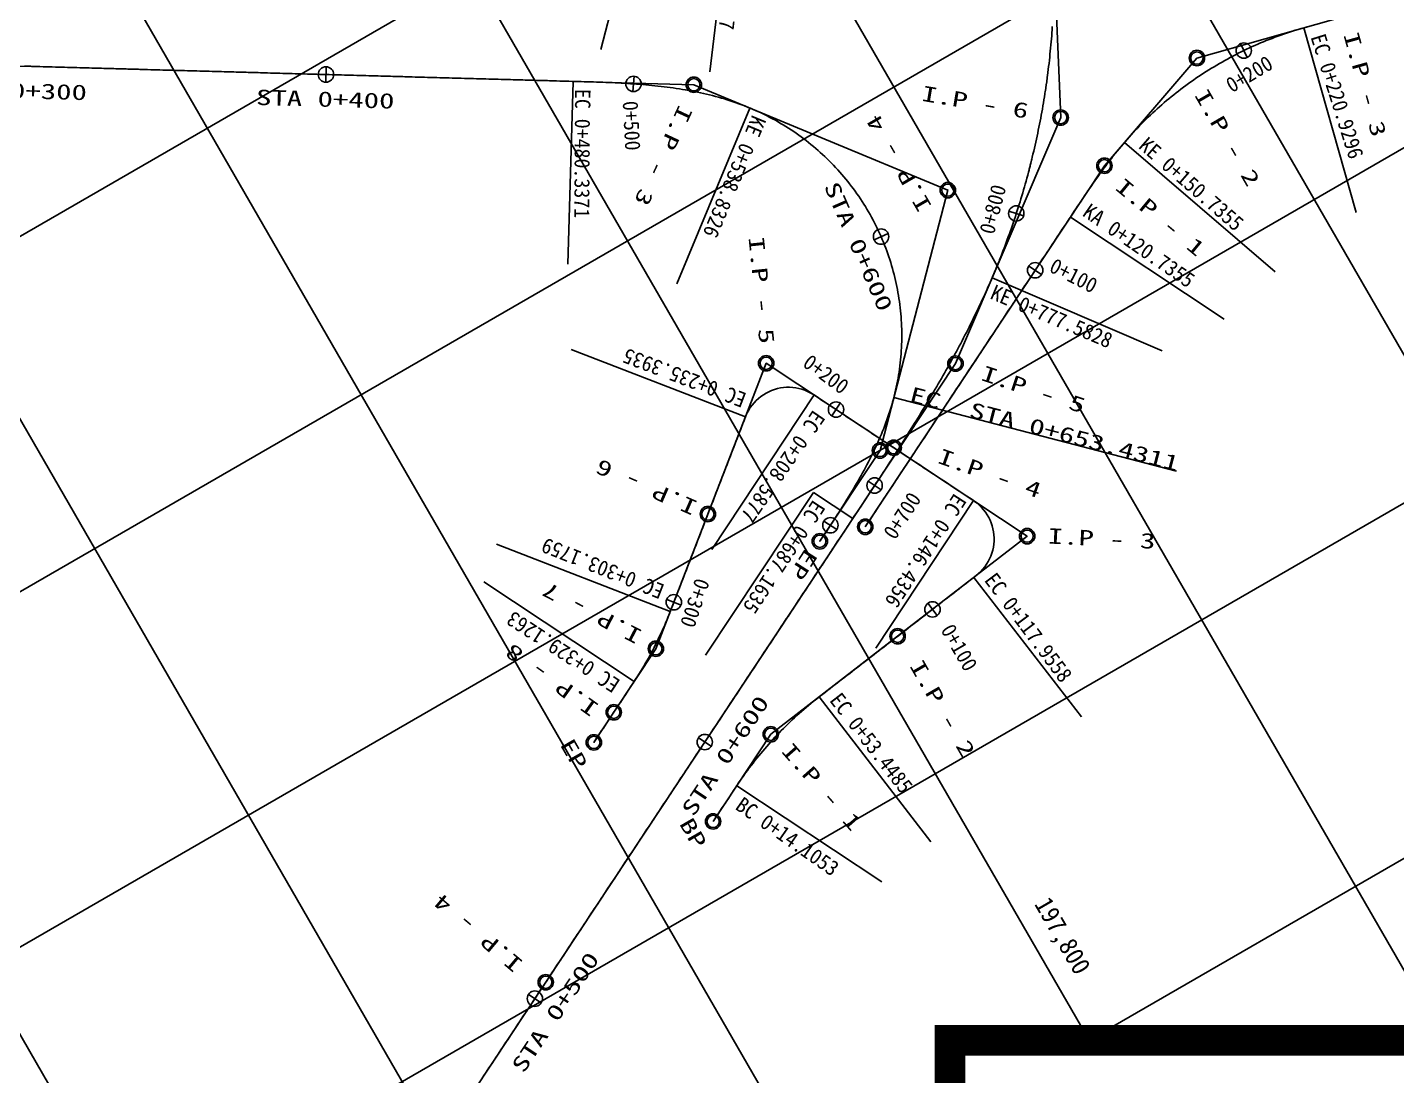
# Model space of a CAD drawing. Header units: feet. Extents: x 229381 to 233586, y 197484 to 200454.
# Drawn here: x 231139.5 to 231584.5, y 198671.9 to 199012.5 of the extents above; entities that cross this region are included whole.
import ezdxf
from ezdxf.enums import TextEntityAlignment as Align

# ---------------------------------------------------------------- set-up
doc = ezdxf.new("R2010")
doc.units = ezdxf.units.FT
doc.header["$LTSCALE"] = 10
doc.header["$MEASUREMENT"] = 0
for name, color, linetype in [('CA-ALGN-CNTL', 2, 'CONTINUOUS'), ('CA-ALGN-STSM', 2, 'CONTINUOUS'), ('CA-ALGN-SUBL', 1, 'CONTINUOUS'), ('CA-ALGN-SUBT', 2, 'CONTINUOUS'), ('CA-ALGN-TEXT', 3, 'CONTINUOUS'), ('CV-GRID-LINE', 1, 'CONTINUOUS'), ('CV-GRID-TEXT', 4, 'CONTINUOUS'), ('CZ-LIN1', 7, 'CONTINUOUS')]:
    doc.layers.add(name, color=color, linetype=linetype)
doc.styles.add('HS', font='DotumChe.ttf')
doc.styles.add('RP2', font='DotumChe.ttf')

msp = doc.modelspace()

# ---------------------------------------------------------------- linework, layer by layer
at = {"layer": 'CA-ALGN-CNTL'}
for points in [[(231287.33, 198671.06), (231287.88, 198671.89), (231288.43, 198672.73), (231288.98, 198673.56), (231289.53, 198674.39), (231290.09, 198675.23), (231290.64, 198676.06), (231291.19, 198676.89), (231291.74, 198677.73), (231292.3, 198678.56), (231292.85, 198679.4), (231293.4, 198680.23), (231293.95, 198681.06), (231294.51, 198681.9), (231295.06, 198682.73), (231295.61, 198683.56), (231296.16, 198684.4), (231296.71, 198685.23), (231297.27, 198686.06), (231297.82, 198686.9), (231298.37, 198687.73), (231298.92, 198688.57), (231299.48, 198689.4), (231300.03, 198690.23), (231300.58, 198691.07), (231301.13, 198691.9), (231301.68, 198692.73), (231302.24, 198693.57), (231302.79, 198694.4), (231303.34, 198695.23), (231303.89, 198696.07), (231304.45, 198696.9), (231305, 198697.74), (231305.55, 198698.57), (231306.1, 198699.4), (231306.65, 198700.24), (231307.21, 198701.07), (231307.76, 198701.9), (231308.31, 198702.74), (231308.86, 198703.57), (231309.42, 198704.41), (231309.97, 198705.24), (231310.52, 198706.07), (231311.07, 198706.91), (231311.63, 198707.74), (231312.18, 198708.57), (231312.73, 198709.41), (231313.28, 198710.24), (231313.83, 198711.07), (231314.39, 198711.91), (231314.94, 198712.74), (231315.49, 198713.58), (231316.04, 198714.41), (231316.6, 198715.24), (231317.15, 198716.08), (231317.7, 198716.91), (231318.25, 198717.74), (231318.8, 198718.58), (231319.36, 198719.41), (231319.91, 198720.25), (231320.46, 198721.08), (231321.01, 198721.91), (231321.57, 198722.75), (231322.12, 198723.58), (231322.67, 198724.41), (231323.22, 198725.25), (231323.77, 198726.08), (231324.33, 198726.91), (231324.88, 198727.75), (231325.43, 198728.58), (231325.98, 198729.42), (231326.54, 198730.25), (231327.09, 198731.08), (231327.64, 198731.92), (231328.19, 198732.75), (231328.75, 198733.58), (231329.3, 198734.42), (231329.85, 198735.25), (231330.4, 198736.08), (231330.95, 198736.92), (231331.51, 198737.75), (231332.06, 198738.59), (231332.61, 198739.42), (231333.16, 198740.25), (231333.72, 198741.09), (231334.27, 198741.92), (231334.82, 198742.75), (231335.37, 198743.59), (231335.92, 198744.42), (231336.48, 198745.26), (231337.03, 198746.09), (231337.58, 198746.92), (231338.13, 198747.76), (231338.69, 198748.59), (231339.24, 198749.42), (231339.79, 198750.26), (231340.34, 198751.09), (231340.89, 198751.92), (231341.45, 198752.76), (231342, 198753.59), (231342.55, 198754.43), (231343.1, 198755.26), (231343.66, 198756.09), (231344.21, 198756.93), (231344.76, 198757.76), (231345.31, 198758.59), (231345.87, 198759.43), (231346.42, 198760.26), (231346.97, 198761.09), (231347.52, 198761.93), (231348.07, 198762.76), (231348.63, 198763.6), (231349.18, 198764.43), (231349.73, 198765.26), (231350.28, 198766.1), (231350.76, 198766.82), (231350.84, 198766.93), (231351.12, 198767.36), (231351.39, 198767.76), (231351.94, 198768.6), (231352.49, 198769.43), (231352.53, 198769.48), (231353.04, 198770.27), (231353.55, 198771.03), (231353.6, 198771.1), (231354.15, 198771.93), (231354.7, 198772.77), (231355.25, 198773.6), (231355.81, 198774.43), (231356.36, 198775.27), (231356.91, 198776.1), (231357.46, 198776.93), (231358.01, 198777.77), (231358.57, 198778.6), (231359.12, 198779.44), (231359.67, 198780.27), (231360.22, 198781.1), (231360.78, 198781.94), (231361.33, 198782.77), (231361.88, 198783.6), (231362.43, 198784.44), (231362.99, 198785.27), (231363.54, 198786.11), (231364.09, 198786.94), (231364.64, 198787.77), (231365.19, 198788.61), (231365.75, 198789.44), (231366.3, 198790.27), (231366.85, 198791.11), (231367.4, 198791.94), (231367.96, 198792.77), (231368.51, 198793.61), (231369.06, 198794.44), (231369.61, 198795.28), (231370.16, 198796.11), (231370.72, 198796.94), (231371.27, 198797.78), (231371.82, 198798.61), (231372.37, 198799.44), (231372.93, 198800.28), (231373.48, 198801.11), (231374.03, 198801.94), (231374.58, 198802.78), (231375.14, 198803.61), (231375.69, 198804.45), (231376.24, 198805.28), (231376.79, 198806.11), (231377.34, 198806.95), (231377.9, 198807.78), (231378.45, 198808.61), (231379, 198809.45), (231379.55, 198810.28), (231380.11, 198811.12), (231380.66, 198811.95), (231381.21, 198812.78), (231381.76, 198813.62), (231382.31, 198814.45), (231382.87, 198815.28), (231383.42, 198816.12), (231383.97, 198816.95), (231384.52, 198817.78), (231385.08, 198818.62), (231385.63, 198819.45), (231386.18, 198820.29), (231386.73, 198821.12), (231387.28, 198821.95), (231387.84, 198822.79), (231388.39, 198823.62), (231388.94, 198824.45), (231389.49, 198825.29), (231390.05, 198826.12), (231390.6, 198826.96), (231391.15, 198827.79), (231391.7, 198828.62), (231392.26, 198829.46), (231392.81, 198830.29), (231393.36, 198831.12), (231393.91, 198831.96), (231394.46, 198832.79), (231395.02, 198833.62), (231395.57, 198834.46), (231396.12, 198835.29), (231396.67, 198836.13), (231397.23, 198836.96), (231397.78, 198837.79), (231398.33, 198838.63), (231398.88, 198839.46), (231399.43, 198840.29), (231399.99, 198841.13), (231400.54, 198841.96), (231401.09, 198842.79), (231401.11, 198842.83), (231401.64, 198843.63), (231402.2, 198844.46), (231402.75, 198845.3), (231403.3, 198846.13), (231403.85, 198846.96), (231404.4, 198847.8), (231404.96, 198848.63), (231405.51, 198849.46), (231406.06, 198850.3), (231406.61, 198851.13), (231407.17, 198851.97), (231407.72, 198852.8), (231407.81, 198852.94), (231408.27, 198853.63), (231408.82, 198854.47), (231409.37, 198855.3), (231409.93, 198856.13), (231410.48, 198856.97), (231411.03, 198857.8), (231411.58, 198858.64), (231412.13, 198859.47), (231412.68, 198860.3), (231413.24, 198861.14), (231413.79, 198861.97), (231414.34, 198862.81), (231414.88, 198863.65), (231415.43, 198864.48), (231415.98, 198865.32), (231416.53, 198866.15), (231417.08, 198866.99), (231417.62, 198867.83), (231418.17, 198868.67), (231418.72, 198869.5), (231419.26, 198870.34), (231419.8, 198871.18), (231420.35, 198872.02), (231420.89, 198872.86), (231421.43, 198873.7), (231421.97, 198874.54), (231422.51, 198875.39), (231423.05, 198876.23), (231423.59, 198877.07), (231424.12, 198877.92), (231424.66, 198878.76), (231425.19, 198879.61), (231425.72, 198880.45), (231426.26, 198881.3), (231426.79, 198882.15), (231427.32, 198883), (231427.84, 198883.85), (231428.37, 198884.7), (231428.89, 198885.55), (231429.42, 198886.4), (231429.94, 198887.25), (231430.46, 198888.11), (231430.85, 198888.74), (231430.98, 198888.96), (231431.5, 198889.82), (231432.01, 198890.67), (231432.52, 198891.53), (231433.04, 198892.39), (231433.55, 198893.25), (231434.06, 198894.11), (231434.56, 198894.97), (231435.07, 198895.84), (231435.57, 198896.7), (231436.07, 198897.57), (231436.57, 198898.43), (231437.07, 198899.3), (231437.56, 198900.17), (231438.05, 198901.04), (231438.54, 198901.91), (231438.74, 198902.26), (231439.03, 198902.79), (231439.24, 198903.15), (231439.52, 198903.66), (231440, 198904.54), (231440.2, 198904.89), (231440.29, 198905.06), (231440.48, 198905.41), (231440.96, 198906.29), (231441.44, 198907.17), (231441.91, 198908.05), (231442.38, 198908.93), (231442.85, 198909.82), (231443.32, 198910.7), (231443.78, 198911.59), (231444.24, 198912.47), (231444.7, 198913.36), (231445.15, 198914.25), (231445.61, 198915.15), (231446.05, 198916.04), (231446.5, 198916.93), (231446.94, 198917.83), (231447.39, 198918.73), (231447.82, 198919.63), (231448.26, 198920.53), (231448.69, 198921.43), (231449.12, 198922.33), (231449.54, 198923.24), (231449.96, 198924.15), (231450.38, 198925.05), (231450.8, 198925.96), (231451.21, 198926.88), (231451.61, 198927.79), (231452.02, 198928.7), (231452.42, 198929.62), (231452.82, 198930.54), (231453.05, 198931.07), (231453.21, 198931.46), (231453.6, 198932.38), (231453.99, 198933.3), (231454.25, 198933.94), (231454.37, 198934.22), (231454.75, 198935.15), (231455.12, 198936.06), (231455.12, 198936.08), (231455.31, 198936.54), (231455.5, 198937), (231455.86, 198937.93), (231456.23, 198938.87), (231456.59, 198939.8), (231456.94, 198940.73), (231457.3, 198941.67), (231457.65, 198942.61), (231457.99, 198943.54), (231458.33, 198944.48), (231458.67, 198945.42), (231459, 198946.37), (231459.33, 198947.31), (231459.66, 198948.26), (231459.98, 198949.2), (231460.3, 198950.15), (231460.62, 198951.1), (231460.93, 198952.05), (231461.24, 198953), (231461.54, 198953.95), (231461.84, 198954.91), (231462.14, 198955.86), (231462.43, 198956.82), (231462.72, 198957.78), (231463, 198958.74), (231463.28, 198959.7), (231463.56, 198960.66), (231463.83, 198961.62), (231464.1, 198962.58), (231464.37, 198963.55), (231464.63, 198964.51), (231464.89, 198965.48), (231465.06, 198966.13), (231465.14, 198966.44), (231465.39, 198967.41), (231465.48, 198967.77), (231465.64, 198968.38), (231465.88, 198969.35), (231465.97, 198969.73), (231466.12, 198970.32), (231466.35, 198971.3), (231466.58, 198972.27), (231466.81, 198973.24), (231467.03, 198974.22), (231467.25, 198975.19), (231467.46, 198976.17), (231467.67, 198977.15), (231467.88, 198978.13), (231468.08, 198979.11), (231468.28, 198980.09), (231468.48, 198981.07), (231468.67, 198982.05), (231468.86, 198983.03), (231469.04, 198984.01), (231469.22, 198985), (231469.4, 198985.98), (231469.57, 198986.97), (231469.74, 198987.95), (231469.9, 198988.94), (231470.06, 198989.93), (231470.22, 198990.91), (231470.35, 198991.76), (231470.37, 198991.9), (231470.52, 198992.89), (231470.66, 198993.88), (231470.8, 198994.87), (231470.84, 198995.17), (231470.94, 198995.86), (231471, 198996.36), (231471.07, 198996.85), (231471.2, 198997.84), (231471.32, 198998.84), (231471.44, 198999.83), (231471.56, 199000.82), (231471.67, 199001.82), (231471.78, 199002.81), (231471.88, 199003.8), (231471.98, 199004.8), (231472.08, 199005.79), (231472.17, 199006.79), (231472.26, 199007.79), (231472.34, 199008.78), (231472.43, 199009.78), (231472.5, 199010.78), (231472.57, 199011.77), (231472.64, 199012.77)], [(231411.83, 198850.22), (231412.38, 198851.06), (231412.93, 198851.89), (231413.49, 198852.72), (231414.04, 198853.56), (231414.59, 198854.39), (231415.14, 198855.23), (231415.7, 198856.06), (231416.25, 198856.89), (231416.8, 198857.73), (231417.35, 198858.56), (231417.91, 198859.39), (231418.46, 198860.23), (231419.01, 198861.06), (231419.56, 198861.89), (231420.11, 198862.73), (231420.67, 198863.56), (231421.22, 198864.4), (231421.77, 198865.23), (231422.32, 198866.06), (231422.88, 198866.9), (231423.43, 198867.73), (231423.98, 198868.56), (231424.53, 198869.4), (231425.08, 198870.23), (231425.64, 198871.07), (231426.19, 198871.9), (231426.74, 198872.73), (231427.29, 198873.57), (231427.85, 198874.4), (231428.4, 198875.23), (231428.95, 198876.07), (231429.5, 198876.9), (231430.05, 198877.73), (231430.61, 198878.57), (231431.16, 198879.4), (231431.71, 198880.24), (231432.26, 198881.07), (231432.82, 198881.9), (231433.37, 198882.74), (231433.92, 198883.57), (231434.47, 198884.4), (231435.03, 198885.24), (231435.58, 198886.07), (231436.13, 198886.9), (231436.68, 198887.74), (231437.23, 198888.57), (231437.79, 198889.41), (231438.34, 198890.24), (231438.89, 198891.07), (231439.44, 198891.91), (231440, 198892.74), (231440.55, 198893.57), (231441.1, 198894.41), (231441.65, 198895.24), (231442.2, 198896.08), (231442.76, 198896.91), (231443.31, 198897.74), (231443.86, 198898.58), (231444.41, 198899.41), (231444.97, 198900.24), (231445.52, 198901.08), (231446.07, 198901.91), (231446.62, 198902.74), (231447.18, 198903.58), (231447.73, 198904.41), (231448.28, 198905.25), (231448.83, 198906.08), (231449.38, 198906.91), (231449.94, 198907.75), (231450.49, 198908.58), (231451.04, 198909.41), (231451.59, 198910.25), (231452.15, 198911.08), (231452.7, 198911.91), (231453.25, 198912.75), (231453.8, 198913.58), (231454.35, 198914.42), (231454.91, 198915.25), (231455.46, 198916.08), (231456.01, 198916.92), (231456.56, 198917.75), (231457.12, 198918.58), (231457.67, 198919.42), (231458.22, 198920.25), (231458.77, 198921.09), (231459.32, 198921.92), (231459.88, 198922.75), (231460.43, 198923.59), (231460.98, 198924.42), (231461.53, 198925.25), (231462.09, 198926.09), (231462.64, 198926.92), (231463.19, 198927.75), (231463.74, 198928.59), (231464.3, 198929.42), (231464.85, 198930.26), (231465.4, 198931.09), (231465.95, 198931.92), (231466.5, 198932.76), (231467.06, 198933.59), (231467.61, 198934.42), (231468.16, 198935.26), (231468.71, 198936.09), (231469.27, 198936.93), (231469.82, 198937.76), (231470.37, 198938.59), (231470.92, 198939.43), (231471.47, 198940.26), (231472.03, 198941.09), (231472.58, 198941.93), (231473.13, 198942.76), (231473.68, 198943.59), (231474.24, 198944.43), (231474.79, 198945.26), (231475.34, 198946.1), (231475.89, 198946.93), (231476.44, 198947.76), (231477, 198948.6), (231477.55, 198949.43), (231478.1, 198950.26), (231478.51, 198950.88), (231478.65, 198951.1), (231479.21, 198951.93), (231479.76, 198952.76), (231480.31, 198953.6), (231480.87, 198954.43), (231481.42, 198955.26), (231481.98, 198956.09), (231482.53, 198956.92), (231483.09, 198957.75), (231483.65, 198958.58), (231484.22, 198959.41), (231484.78, 198960.23), (231485.35, 198961.05), (231485.92, 198961.87), (231486.5, 198962.69), (231487.07, 198963.51), (231487.65, 198964.32), (231488.24, 198965.14), (231488.83, 198965.94), (231489.42, 198966.75), (231490.02, 198967.55), (231490.62, 198968.35), (231491.22, 198969.15), (231491.83, 198969.94), (231492.45, 198970.73), (231493.07, 198971.51), (231493.7, 198972.29), (231494.33, 198973.06), (231494.97, 198973.83), (231495.61, 198974.6), (231496.09, 198975.16), (231496.26, 198975.36), (231496.92, 198976.11), (231497.58, 198976.86), (231498.25, 198977.6), (231498.93, 198978.34), (231499.61, 198979.07), (231500.3, 198979.8), (231500.99, 198980.52), (231501.69, 198981.24), (231502.4, 198981.94), (231503.11, 198982.65), (231503.82, 198983.34), (231504.55, 198984.03), (231505.28, 198984.72), (231506.01, 198985.4), (231506.75, 198986.07), (231507.5, 198986.74), (231508.25, 198987.4), (231509, 198988.05), (231509.77, 198988.7), (231510.53, 198989.34), (231511.31, 198989.97), (231512.08, 198990.6), (231512.87, 198991.22), (231513.65, 198991.84), (231514.45, 198992.45), (231515.25, 198993.05), (231516.05, 198993.65), (231516.86, 198994.23), (231517.67, 198994.82), (231518.49, 198995.39), (231519.31, 198995.96), (231520.14, 198996.52), (231520.97, 198997.08), (231521.81, 198997.62), (231522.65, 198998.16), (231523.5, 198998.7), (231524.35, 198999.22), (231525.2, 198999.74), (231526.06, 199000.25), (231526.92, 199000.76), (231527.79, 199001.26), (231528.66, 199001.75), (231529.54, 199002.23), (231530.42, 199002.71), (231531.3, 199003.18), (231532.19, 199003.64), (231533.08, 199004.09), (231533.97, 199004.54), (231534.87, 199004.98), (231535.77, 199005.41), (231536.68, 199005.83), (231537.59, 199006.25), (231538.5, 199006.66), (231539.42, 199007.06), (231540.34, 199007.45), (231541.26, 199007.84), (231542.19, 199008.21), (231543.12, 199008.58), (231544.05, 199008.95), (231544.98, 199009.3), (231545.92, 199009.65), (231546.86, 199009.99), (231547.8, 199010.32), (231548.75, 199010.64), (231549.7, 199010.96), (231550.65, 199011.27), (231551.6, 199011.57), (231552.56, 199011.86), (231553.52, 199012.14), (231554.41, 199012.4), (231554.48, 199012.42), (231555.44, 199012.68)], [(231138.59, 198999.91), (231139.59, 198999.88), (231140.59, 198999.86), (231141.59, 198999.83), (231142.59, 198999.8), (231143.59, 198999.77), (231144.59, 198999.74), (231145.59, 198999.72), (231146.59, 198999.69), (231147.59, 198999.66), (231148.59, 198999.63), (231149.59, 198999.61), (231150.59, 198999.58), (231151.59, 198999.55), (231152.59, 198999.52), (231153.59, 198999.5), (231154.58, 198999.47), (231155.58, 198999.44), (231156.58, 198999.41), (231157.58, 198999.38), (231158.58, 198999.36), (231159.58, 198999.33), (231160.58, 198999.3), (231161.58, 198999.27), (231162.58, 198999.25), (231163.58, 198999.22), (231164.58, 198999.19), (231165.58, 198999.16), (231166.58, 198999.13), (231167.58, 198999.11), (231168.58, 198999.08), (231169.58, 198999.05), (231170.58, 198999.02), (231171.58, 198999), (231172.58, 198998.97), (231173.58, 198998.94), (231174.58, 198998.91), (231175.58, 198998.89), (231176.58, 198998.86), (231177.58, 198998.83), (231178.58, 198998.8), (231179.58, 198998.77), (231180.57, 198998.75), (231181.57, 198998.72), (231182.57, 198998.69), (231183.57, 198998.66), (231184.57, 198998.64), (231185.57, 198998.61), (231186.57, 198998.58), (231187.57, 198998.55), (231188.57, 198998.53), (231189.57, 198998.5), (231190.57, 198998.47), (231191.57, 198998.44), (231192.57, 198998.41), (231193.57, 198998.39), (231194.57, 198998.36), (231195.57, 198998.33), (231196.57, 198998.3), (231197.57, 198998.28), (231198.57, 198998.25), (231199.57, 198998.22), (231200.57, 198998.19), (231201.57, 198998.17), (231202.57, 198998.14), (231203.57, 198998.11), (231204.57, 198998.08), (231205.57, 198998.05), (231206.56, 198998.03), (231207.56, 198998), (231208.56, 198997.97), (231209.56, 198997.94), (231210.56, 198997.92), (231211.56, 198997.89), (231212.56, 198997.86), (231213.56, 198997.83), (231214.56, 198997.8), (231215.56, 198997.78), (231216.56, 198997.75), (231217.56, 198997.72), (231218.56, 198997.69), (231219.56, 198997.67), (231220.56, 198997.64), (231221.56, 198997.61), (231222.56, 198997.58), (231223.56, 198997.56), (231224.56, 198997.53), (231225.56, 198997.5), (231226.56, 198997.47), (231227.56, 198997.44), (231228.56, 198997.42), (231229.56, 198997.39), (231230.56, 198997.36), (231231.56, 198997.33), (231232.55, 198997.31), (231233.55, 198997.28), (231234.55, 198997.25), (231235.55, 198997.22), (231236.55, 198997.2), (231237.55, 198997.17), (231238.55, 198997.14), (231239.55, 198997.11), (231240.55, 198997.08), (231241.55, 198997.06), (231242.55, 198997.03), (231243.55, 198997), (231244.55, 198996.97), (231245.55, 198996.95), (231246.55, 198996.92), (231247.55, 198996.89), (231248.55, 198996.86), (231249.55, 198996.83), (231250.55, 198996.81), (231251.55, 198996.78), (231252.55, 198996.75), (231253.55, 198996.72), (231254.55, 198996.7), (231255.55, 198996.67), (231256.55, 198996.64), (231257.55, 198996.61), (231258.55, 198996.59), (231259.54, 198996.56), (231260.54, 198996.53), (231261.54, 198996.5), (231262.54, 198996.47), (231263.54, 198996.45), (231264.54, 198996.42), (231265.54, 198996.39), (231266.54, 198996.36), (231267.54, 198996.34), (231268.54, 198996.31), (231269.54, 198996.28), (231270.54, 198996.25), (231271.54, 198996.23), (231272.54, 198996.2), (231273.54, 198996.17), (231274.54, 198996.14), (231275.54, 198996.11), (231276.54, 198996.09), (231277.54, 198996.06), (231278.54, 198996.03), (231279.54, 198996), (231280.54, 198995.98), (231281.54, 198995.95), (231282.54, 198995.92), (231283.54, 198995.89), (231284.54, 198995.86), (231285.53, 198995.84), (231286.53, 198995.81), (231287.53, 198995.78), (231288.53, 198995.75), (231289.53, 198995.73), (231290.53, 198995.7), (231291.53, 198995.67), (231292.53, 198995.64), (231293.53, 198995.62), (231294.53, 198995.59), (231295.53, 198995.56), (231296.53, 198995.53), (231297.53, 198995.5), (231298.53, 198995.48), (231299.53, 198995.45), (231300.53, 198995.42), (231301.53, 198995.39), (231302.53, 198995.37), (231303.53, 198995.34), (231304.53, 198995.31), (231305.53, 198995.28), (231306.53, 198995.26), (231307.53, 198995.23), (231308.53, 198995.2), (231309.53, 198995.17), (231310.53, 198995.14), (231311.52, 198995.12), (231312.52, 198995.09), (231313.52, 198995.06), (231314.52, 198995.03), (231315.52, 198995.01), (231316.52, 198994.98), (231316.86, 198994.97), (231317.52, 198994.95), (231318.52, 198994.92), (231319.52, 198994.89), (231320.52, 198994.87), (231321.52, 198994.84), (231322.52, 198994.81), (231323.52, 198994.77), (231324.52, 198994.74), (231325.52, 198994.71), (231326.52, 198994.67), (231327.52, 198994.63), (231328.52, 198994.59), (231329.52, 198994.55), (231330.51, 198994.5), (231331.51, 198994.45), (231332.51, 198994.4), (231333.51, 198994.34), (231334.51, 198994.28), (231335.51, 198994.22), (231336.5, 198994.15), (231337.5, 198994.08), (231338.5, 198994.01), (231339.5, 198993.93), (231340.49, 198993.84), (231341.49, 198993.75), (231342.48, 198993.66), (231343.48, 198993.56), (231344.47, 198993.45), (231345.47, 198993.34), (231346.46, 198993.22), (231347.45, 198993.09), (231348.44, 198992.96), (231349.43, 198992.83), (231350.42, 198992.68), (231351.41, 198992.53), (231352.4, 198992.37), (231353.38, 198992.2), (231354.37, 198992.03), (231355.35, 198991.85), (231356.33, 198991.66), (231357.31, 198991.46), (231358.29, 198991.25), (231359.27, 198991.03), (231360.24, 198990.81), (231361.22, 198990.58), (231362.19, 198990.33), (231363.15, 198990.08), (231364.12, 198989.82), (231365.08, 198989.54), (231366.04, 198989.26), (231367, 198988.97), (231367.95, 198988.67), (231368.9, 198988.35), (231369.84, 198988.03), (231370.79, 198987.7), (231371.73, 198987.35), (231372.66, 198986.99), (231373.59, 198986.63), (231374.36, 198986.31), (231374.51, 198986.25), (231375.44, 198985.86), (231376.35, 198985.45), (231377.26, 198985.04), (231378.17, 198984.61), (231379.07, 198984.18), (231379.96, 198983.73), (231380.85, 198983.27), (231381.73, 198982.8), (231382.61, 198982.32), (231383.48, 198981.83), (231384.34, 198981.33), (231385.2, 198980.81), (231386.05, 198980.29), (231386.9, 198979.75), (231387.74, 198979.21), (231388.57, 198978.65), (231389.39, 198978.09), (231390.21, 198977.51), (231391.02, 198976.92), (231391.82, 198976.33), (231392.62, 198975.72), (231393.4, 198975.11), (231394.18, 198974.48), (231394.96, 198973.84), (231395.72, 198973.2), (231396.48, 198972.54), (231397.22, 198971.88), (231397.96, 198971.2), (231398.69, 198970.52), (231399.41, 198969.83), (231400.13, 198969.13), (231400.83, 198968.42), (231401.53, 198967.7), (231402.21, 198966.97), (231402.89, 198966.24), (231403.56, 198965.49), (231404.22, 198964.74), (231404.87, 198963.98), (231405.51, 198963.21), (231406.14, 198962.44), (231406.76, 198961.65), (231407.37, 198960.86), (231407.97, 198960.06), (231408.56, 198959.25), (231409.14, 198958.44), (231409.71, 198957.62), (231410.27, 198956.79), (231410.82, 198955.95), (231411.36, 198955.11), (231411.89, 198954.26), (231412.4, 198953.41), (231412.91, 198952.54), (231413.41, 198951.68), (231413.89, 198950.8), (231414.37, 198949.92), (231414.83, 198949.03), (231415.28, 198948.14), (231415.72, 198947.24), (231416.15, 198946.34), (231416.57, 198945.43), (231416.98, 198944.52), (231417.37, 198943.6), (231417.76, 198942.68), (231418.13, 198941.75), (231418.49, 198940.82), (231418.84, 198939.88), (231419.18, 198938.94), (231419.5, 198937.99), (231419.82, 198937.04), (231420.12, 198936.09), (231420.41, 198935.13), (231420.69, 198934.17), (231420.95, 198933.21), (231421.21, 198932.24), (231421.45, 198931.27), (231421.68, 198930.3), (231421.89, 198929.32), (231422.1, 198928.34), (231422.29, 198927.36), (231422.47, 198926.38), (231422.64, 198925.39), (231422.8, 198924.41), (231422.94, 198923.42), (231423.07, 198922.42), (231423.19, 198921.43), (231423.3, 198920.44), (231423.39, 198919.44), (231423.47, 198918.45), (231423.54, 198917.45), (231423.6, 198916.45), (231423.64, 198915.45), (231423.67, 198914.45), (231423.69, 198913.45), (231423.7, 198912.45), (231423.69, 198911.45), (231423.68, 198910.45), (231423.65, 198909.45), (231423.6, 198908.45), (231423.55, 198907.45), (231423.48, 198906.46), (231423.4, 198905.46), (231423.3, 198904.46), (231423.2, 198903.47), (231423.08, 198902.48), (231422.95, 198901.49), (231422.81, 198900.5), (231422.65, 198899.51), (231422.48, 198898.52), (231422.3, 198897.54), (231422.11, 198896.56), (231421.91, 198895.58), (231421.69, 198894.6), (231421.46, 198893.63), (231421.22, 198892.66), (231421.11, 198892.24), (231420.97, 198891.69), (231420.7, 198890.73), (231420.43, 198889.76), (231420.14, 198888.81), (231419.84, 198887.85), (231419.53, 198886.9), (231419.21, 198885.96), (231418.88, 198885.01), (231418.54, 198884.07), (231418.18, 198883.14), (231417.82, 198882.2), (231417.45, 198881.27), (231417.08, 198880.35), (231416.69, 198879.43), (231416.29, 198878.51), (231415.89, 198877.59), (231415.47, 198876.68), (231415.05, 198875.78), (231414.63, 198874.87), (231414.19, 198873.97), (231413.75, 198873.07), (231413.3, 198872.18), (231412.84, 198871.29), (231412.38, 198870.4), (231411.91, 198869.52), (231411.44, 198868.64), (231410.96, 198867.76), (231410.47, 198866.89), (231409.98, 198866.02), (231409.49, 198865.15), (231408.99, 198864.28), (231408.48, 198863.42), (231407.97, 198862.56), (231407.46, 198861.7), (231406.94, 198860.84), (231406.42, 198859.99), (231405.9, 198859.14), (231405.37, 198858.29), (231404.84, 198857.44), (231404.31, 198856.6), (231403.77, 198855.75), (231403.23, 198854.91), (231402.69, 198854.07), (231402.15, 198853.23), (231401.6, 198852.39), (231401.06, 198851.55), (231400.51, 198850.72), (231399.96, 198849.88), (231399.41, 198849.04), (231398.86, 198848.21), (231398.31, 198847.38), (231397.76, 198846.54), (231397.2, 198845.71), (231397.07, 198845.51), (231397.07, 198845.51)], [(231362.38, 198754.48), (231362.93, 198755.32), (231363.49, 198756.15), (231364.04, 198756.98), (231364.59, 198757.82), (231365.14, 198758.65), (231365.7, 198759.49), (231366.25, 198760.32), (231366.8, 198761.15), (231367.35, 198761.99), (231367.9, 198762.82), (231368.46, 198763.65), (231369.01, 198764.49), (231369.56, 198765.32), (231370.11, 198766.15), (231370.17, 198766.24), (231370.67, 198766.99), (231371.23, 198767.81), (231371.8, 198768.64), (231372.38, 198769.45), (231372.96, 198770.27), (231373.55, 198771.07), (231374.14, 198771.88), (231374.75, 198772.68), (231375.35, 198773.47), (231375.97, 198774.26), (231376.59, 198775.04), (231377.22, 198775.82), (231377.86, 198776.59), (231378.5, 198777.36), (231379.15, 198778.12), (231379.8, 198778.87), (231380.46, 198779.63), (231381.13, 198780.37), (231381.8, 198781.11), (231382.48, 198781.84), (231383.17, 198782.57), (231383.86, 198783.29), (231384.55, 198784.01), (231385.26, 198784.72), (231385.97, 198785.43), (231386.68, 198786.13), (231387.4, 198786.82), (231388.13, 198787.51), (231388.86, 198788.19), (231389.6, 198788.86), (231390.34, 198789.53), (231391.09, 198790.19), (231391.85, 198790.85), (231392.61, 198791.5), (231393.37, 198792.14), (231394.14, 198792.78), (231394.92, 198793.41), (231395.7, 198794.03), (231396.49, 198794.65), (231396.84, 198794.93), (231397.28, 198795.26), (231398.07, 198795.88), (231398.86, 198796.49), (231399.65, 198797.1), (231400.44, 198797.71), (231401.23, 198798.32), (231402.03, 198798.93), (231402.82, 198799.54), (231403.61, 198800.16), (231404.4, 198800.77), (231405.19, 198801.38), (231405.98, 198801.99), (231406.77, 198802.6), (231407.57, 198803.21), (231408.36, 198803.82), (231409.15, 198804.44), (231409.94, 198805.05), (231410.73, 198805.66), (231411.52, 198806.27), (231412.31, 198806.88), (231413.1, 198807.49), (231413.9, 198808.1), (231414.69, 198808.72), (231415.48, 198809.33), (231416.27, 198809.94), (231417.06, 198810.55), (231417.85, 198811.16), (231418.64, 198811.77), (231419.43, 198812.38), (231420.23, 198813), (231421.02, 198813.61), (231421.81, 198814.22), (231422.6, 198814.83), (231423.39, 198815.44), (231424.18, 198816.05), (231424.97, 198816.66), (231425.76, 198817.28), (231426.56, 198817.89), (231427.35, 198818.5), (231428.14, 198819.11), (231428.93, 198819.72), (231429.72, 198820.33), (231430.51, 198820.94), (231431.3, 198821.56), (231432.1, 198822.17), (231432.89, 198822.78), (231433.68, 198823.39), (231434.47, 198824), (231435.26, 198824.61), (231436.05, 198825.22), (231436.84, 198825.84), (231437.63, 198826.45), (231438.43, 198827.06), (231439.22, 198827.67), (231440.01, 198828.28), (231440.8, 198828.89), (231441.59, 198829.5), (231442.38, 198830.12), (231443.17, 198830.73), (231443.96, 198831.34), (231444.76, 198831.95), (231445.55, 198832.56), (231446.34, 198833.17), (231447.13, 198833.78), (231447.89, 198834.37), (231447.92, 198834.4), (231448.69, 198835.04), (231449.41, 198835.72), (231450.09, 198836.46), (231450.72, 198837.24), (231451.29, 198838.06), (231451.81, 198838.92), (231452.27, 198839.8), (231452.66, 198840.72), (231453, 198841.66), (231453.27, 198842.62), (231453.48, 198843.6), (231453.62, 198844.59), (231453.7, 198845.59), (231453.71, 198846.59), (231453.65, 198847.59), (231453.53, 198848.58), (231453.34, 198849.56), (231453.09, 198850.53), (231452.77, 198851.48), (231452.39, 198852.4), (231451.95, 198853.3), (231451.45, 198854.16), (231450.89, 198854.99), (231450.28, 198855.79), (231449.62, 198856.54), (231448.91, 198857.24), (231448.16, 198857.89), (231447.36, 198858.5), (231447, 198858.74), (231446.53, 198859.05), (231445.69, 198859.61), (231444.86, 198860.16), (231444.03, 198860.71), (231443.19, 198861.26), (231442.36, 198861.82), (231441.53, 198862.37), (231440.69, 198862.92), (231439.86, 198863.47), (231439.03, 198864.03), (231438.19, 198864.58), (231437.36, 198865.13), (231436.52, 198865.68), (231435.69, 198866.23), (231434.86, 198866.79), (231434.02, 198867.34), (231433.19, 198867.89), (231432.36, 198868.44), (231431.52, 198869), (231430.69, 198869.55), (231429.86, 198870.1), (231429.02, 198870.65), (231428.19, 198871.2), (231427.35, 198871.76), (231426.52, 198872.31), (231425.69, 198872.86), (231424.85, 198873.41), (231424.02, 198873.97), (231423.19, 198874.52), (231422.35, 198875.07), (231421.52, 198875.62), (231420.68, 198876.18), (231419.85, 198876.73), (231419.02, 198877.28), (231418.18, 198877.83), (231417.35, 198878.38), (231416.52, 198878.94), (231415.68, 198879.49), (231414.85, 198880.04), (231414.02, 198880.59), (231413.18, 198881.15), (231412.35, 198881.7), (231411.51, 198882.25), (231410.68, 198882.8), (231409.85, 198883.35), (231409.01, 198883.91), (231408.18, 198884.46), (231407.35, 198885.01), (231406.51, 198885.56), (231405.68, 198886.12), (231404.85, 198886.67), (231404.01, 198887.22), (231403.18, 198887.77), (231402.34, 198888.33), (231401.51, 198888.88), (231400.68, 198889.43), (231399.84, 198889.98), (231399.01, 198890.53), (231398.18, 198891.09), (231397.34, 198891.64), (231396.51, 198892.19), (231395.67, 198892.74), (231395.18, 198893.07), (231394.84, 198893.29), (231393.97, 198893.79), (231393.08, 198894.23), (231392.15, 198894.61), (231391.2, 198894.93), (231390.24, 198895.19), (231389.26, 198895.38), (231388.26, 198895.5), (231387.26, 198895.56), (231386.27, 198895.55), (231385.27, 198895.47), (231384.28, 198895.33), (231383.3, 198895.12), (231382.34, 198894.85), (231381.4, 198894.52), (231380.48, 198894.12), (231379.59, 198893.66), (231378.73, 198893.14), (231377.91, 198892.57), (231377.13, 198891.95), (231376.4, 198891.27), (231375.71, 198890.55), (231375.07, 198889.78), (231374.48, 198888.97), (231373.95, 198888.12), (231373.47, 198887.25), (231373.06, 198886.34), (231372.91, 198885.97), (231372.69, 198885.4), (231372.33, 198884.47), (231371.97, 198883.54), (231371.61, 198882.61), (231371.25, 198881.67), (231370.89, 198880.74), (231370.53, 198879.81), (231370.17, 198878.88), (231369.81, 198877.94), (231369.45, 198877.01), (231369.09, 198876.08), (231368.73, 198875.14), (231368.36, 198874.21), (231368, 198873.28), (231367.64, 198872.35), (231367.28, 198871.41), (231366.92, 198870.48), (231366.56, 198869.55), (231366.2, 198868.62), (231365.84, 198867.68), (231365.48, 198866.75), (231365.12, 198865.82), (231364.76, 198864.88), (231364.4, 198863.95), (231364.04, 198863.02), (231363.68, 198862.09), (231363.32, 198861.15), (231362.96, 198860.22), (231362.6, 198859.29), (231362.24, 198858.35), (231361.88, 198857.42), (231361.51, 198856.49), (231361.15, 198855.56), (231360.79, 198854.62), (231360.43, 198853.69), (231360.07, 198852.76), (231359.71, 198851.83), (231359.35, 198850.89), (231358.99, 198849.96), (231358.63, 198849.03), (231358.27, 198848.09), (231357.91, 198847.16), (231357.55, 198846.23), (231357.19, 198845.3), (231356.83, 198844.36), (231356.47, 198843.43), (231356.11, 198842.5), (231355.75, 198841.57), (231355.39, 198840.63), (231355.03, 198839.7), (231354.67, 198838.77), (231354.3, 198837.83), (231353.94, 198836.9), (231353.58, 198835.97), (231353.22, 198835.04), (231352.86, 198834.1), (231352.5, 198833.17), (231352.14, 198832.24), (231351.78, 198831.31), (231351.42, 198830.37), (231351.06, 198829.44), (231350.7, 198828.51), (231350.34, 198827.57), (231349.98, 198826.64), (231349.62, 198825.71), (231349.26, 198824.78), (231348.9, 198823.84), (231348.54, 198822.91), (231348.47, 198822.75), (231348.17, 198821.98), (231347.8, 198821.05), (231347.42, 198820.12), (231347.04, 198819.2), (231346.64, 198818.28), (231346.24, 198817.37), (231345.83, 198816.45), (231345.42, 198815.55), (231344.99, 198814.64), (231344.56, 198813.74), (231344.12, 198812.84), (231343.67, 198811.95), (231343.22, 198811.05), (231342.76, 198810.17), (231342.29, 198809.28), (231341.81, 198808.4), (231341.33, 198807.53), (231340.84, 198806.66), (231340.34, 198805.79), (231339.83, 198804.93), (231339.32, 198804.07), (231338.8, 198803.22), (231338.28, 198802.37), (231337.74, 198801.52), (231337.2, 198800.68), (231336.65, 198799.84), (231336.58, 198799.74), (231336.1, 198799.01), (231335.55, 198798.17), (231335, 198797.34), (231334.44, 198796.51), (231333.89, 198795.67), (231333.34, 198794.84), (231332.79, 198794.01), (231332.23, 198793.17), (231331.68, 198792.34), (231331.13, 198791.51), (231330.58, 198790.67), (231330.03, 198789.84), (231329.47, 198789), (231328.92, 198788.17), (231328.37, 198787.34), (231327.82, 198786.5), (231327.26, 198785.67), (231326.71, 198784.84), (231326.16, 198784), (231325.61, 198783.17), (231325.06, 198782.34), (231324.5, 198781.5), (231323.95, 198780.67), (231323.62, 198780.16), (231323.62, 198780.16)]]:
    msp.add_lwpolyline(points, dxfattribs=at)
at = {"layer": 'CA-ALGN-STSM', "linetype": 'Continuous'}
for p, q in [((231535.96, 199002.72), (231533.78, 199007.23)), ((231535.96, 199002.72), (231533.78, 199007.23)), ((231236.48, 198994.7), (231236.62, 198999.69)), ((231236.48, 198994.7), (231236.62, 198999.69)), ((231336.33, 198991.66), (231336.68, 198996.65)), ((231336.33, 198991.66), (231336.68, 198996.65)), ((231463.31, 198951.28), (231458.55, 198952.82)), ((231463.31, 198951.28), (231458.55, 198952.82)), ((231414.69, 198943.52), (231419.27, 198945.52)), ((231414.69, 198943.52), (231419.27, 198945.52)), ((231469.14, 198932.21), (231464.97, 198934.97)), ((231469.14, 198932.21), (231464.97, 198934.97)), ((231403.72, 198890.41), (231400.96, 198886.24)), ((231403.72, 198890.41), (231400.96, 198886.24)), ((231416.97, 198862.27), (231412.8, 198865.02)), ((231416.97, 198862.27), (231412.8, 198865.02)), ((231398.42, 198852.09), (231402.6, 198849.34)), ((231398.42, 198852.09), (231402.6, 198849.34)), ((231347.29, 198826.61), (231351.95, 198824.81)), ((231347.29, 198826.61), (231351.95, 198824.81)), ((231435.21, 198821.41), (231432.15, 198825.37)), ((231435.21, 198821.41), (231432.15, 198825.37)), ((231361.76, 198778.89), (231357.59, 198781.65)), ((231361.76, 198778.89), (231357.59, 198781.65)), ((231306.53, 198695.52), (231302.36, 198698.28)), ((231306.53, 198695.52), (231302.36, 198698.28))]:
    msp.add_line(p, q, dxfattribs=at)
for centre, radius in [((231519.65, 199002.56), 2.5), ((231519.65, 199002.56), 2), ((231534.87, 199004.98), 2.5), ((231236.55, 198997.2), 2.5), ((231336.5, 198994.15), 2.5), ((231356.12, 198993.88), 2.5), ((231356.12, 198993.88), 2), ((231475.35, 198983.2), 2.5), ((231475.35, 198983.2), 2), ((231489.56, 198967.56), 2.5), ((231489.56, 198967.56), 2), ((231438.68, 198959.62), 2.5), ((231438.68, 198959.62), 2), ((231460.93, 198952.05), 2.5), ((231416.98, 198944.52), 2.5), ((231467.06, 198933.59), 2.5), ((231379.63, 198903.37), 2.5), ((231379.63, 198903.37), 2), ((231441.16, 198903.27), 2.5), ((231441.16, 198903.27), 2), ((231402.34, 198888.33), 2.5), ((231416.63, 198875.03), 2.5), ((231416.63, 198875.03), 2), ((231421.09, 198875.91), 2.5), ((231421.09, 198875.91), 2), ((231414.88, 198863.65), 2.5), ((231360.69, 198854.36), 2.5), ((231360.69, 198854.36), 2), ((231400.51, 198850.72), 2.5), ((231411.83, 198850.22), 2.5), ((231411.83, 198850.22), 2), ((231397.07, 198845.51), 2.5), ((231397.07, 198845.51), 2), ((231464.46, 198847.18), 2.5), ((231464.46, 198847.18), 2), ((231349.62, 198825.71), 2.5), ((231433.68, 198823.39), 2.5), ((231422.36, 198814.65), 2.5), ((231422.36, 198814.65), 2), ((231343.78, 198810.6), 2.5), ((231343.78, 198810.6), 2), ((231330.1, 198789.95), 2.5), ((231330.1, 198789.95), 2), ((231381.13, 198782.79), 2.5), ((231323.62, 198780.16), 2.5), ((231323.62, 198780.16), 2), ((231359.67, 198780.27), 2.5), ((231381.13, 198782.79), 2), ((231362.38, 198754.48), 2.5), ((231362.38, 198754.48), 2), ((231307.98, 198702.24), 2.5), ((231307.98, 198702.24), 2), ((231304.45, 198696.9), 2.5)]:
    msp.add_circle(centre, radius, dxfattribs=at)
at = {"layer": 'CA-ALGN-SUBL', "linetype": 'Continuous'}
for p, q in [((231340.61, 199061.18), (231325.84, 199005.3)), ((231368.22, 199055.93), (231361.37, 198998.12)), ((231554.41, 199012.4), (231571.41, 198952.34)), ((231316.86, 198994.97), (231315.21, 198935.62)), ((231374.36, 198986.31), (231350.63, 198929.14)), ((231496.09, 198975.16), (231545.05, 198933.07)), ((231478.51, 198950.88), (231528.53, 198917.74)), ((231453.05, 198931.08), (231508.35, 198907.43)), ((231372.91, 198885.97), (231316.28, 198907.86)), ((231395.18, 198893.07), (231361.95, 198842.9)), ((231421.11, 198892.24), (231513.04, 198868.28)), ((231407.81, 198852.94), (231395.04, 198861.39)), ((231447, 198858.74), (231415.24, 198810.8)), ((231348.47, 198822.74), (231291.97, 198844.58)), ((231336.72, 198799.95), (231287.88, 198832.31)), ((231447.15, 198833.8), (231482.15, 198788.5)), ((231396.84, 198794.93), (231433.19, 198747.88)), ((231370.06, 198766.07), (231417.21, 198734.83))]:
    msp.add_line(p, q, dxfattribs=at)
at = {"layer": 'CA-ALGN-SUBL'}
for points in [[(231139.91, 198364.65), (231147.95, 198445.19), (231184.18, 198515.36), (231307.98, 198702.24), (231441.16, 198903.27), (231475.35, 198983.2), (231471.82, 199067.63), (231458.52, 199110.6), (231436.84, 199146.44), (231408.21, 199172.15), (231369.62, 199187.62), (231344.43, 199186.27)], [(231489.56, 198967.56), (231519.65, 199002.56), (231564.05, 199015.12), (231720.96, 199038.96), (231940.53, 199072.32)], [(230902.78, 199006.45), (231133.05, 199000.06), (231356.12, 198993.88), (231438.68, 198959.62), (231416.63, 198875.03)], [(231411.83, 198850.22), (231489.56, 198967.56)], [(231381.13, 198782.79), (231422.36, 198814.65), (231464.46, 198847.18), (231421.09, 198875.91), (231379.63, 198903.37), (231360.69, 198854.36), (231343.78, 198810.6), (231330.1, 198789.95)], [(231416.63, 198875.03), (231397.07, 198845.51)], [(231330.1, 198789.95), (231323.62, 198780.16)], [(231362.38, 198754.48), (231381.13, 198782.79)]]:
    msp.add_lwpolyline(points, dxfattribs=at)
at = {"layer": 'CA-ALGN-SUBL', "linetype": 'Continuous'}
msp.add_lwpolyline([(231395.04, 198861.39), (231359.9, 198808.55)], dxfattribs=at)
at = {"layer": 'CV-GRID-LINE'}
for p, q in [((230681.17, 198681.41), (232063.99, 199479.79)), ((230793.82, 199479.79), (231439.35, 198361.71)), ((230909.29, 199479.79), (231439.35, 198561.71)), ((231024.76, 199479.79), (231484.57, 198683.38)), ((231140.23, 199479.79), (231600.04, 198683.38)), ((231255.7, 199479.79), (231715.51, 198683.38)), ((230681.17, 199474.92), (231424.76, 198186.97)), ((230681.17, 198565.94), (232230.19, 199460.27)), ((230681.17, 198450.47), (232230.19, 199344.8)), ((230681.17, 198335), (232230.19, 199229.33)), ((231484.57, 198683.38), (232230.19, 199113.86))]:
    msp.add_line(p, q, dxfattribs=at)
at = {"layer": 'CZ-LIN1'}
msp.add_lwpolyline([(232230.19, 199479.79, 10, 10, 0), (230681.17, 199479.79, 10, 10, 0), (230681.17, 198136.97, 10, 10, 0), (231439.35, 198136.97, 10, 10, 0), (231439.35, 198493.01, 10, 10, 0), (231439.35, 198683.38, 10, 10, 0), (232230.19, 198683.38, 0, 0, 0)], format="xyseb", dxfattribs=at)

# ---------------------------------------------------------------- texts
at = {"layer": 'CA-ALGN-SUBT', "style": 'RP2'}
for s, rotation, p in [('KE 0+186.8767', 263.5016, (231368.96, 199053.81)), ('EC 0+220.9296', 287.5449, (231556.52, 199009.39)), ('EC 0+480.3371', 269.5958, (231317.54, 198992.54)), ('KE 0+538.8326', 247.344, (231375.15, 198984.33)), ('KE 0+150.7355', 319.0188, (231500.37, 198973.49)), ('KA 0+120.7355', 325.3542, (231482.11, 198951.49)), ('KE 0+777.5828', 337.1394, (231452.11, 198924.48)), ('EC 0+235.3935', 159.2348, (231373.58, 198893.49)), ('EC 0+208.5877', 235.4324, (231394.97, 198888.47)), ('EC 0+146.4356', 237.1063, (231440.8, 198861.39)), ('EC 0+687.1635', 236.5324, (231394.95, 198859.25)), ('EC 0+303.1759', 158.2887, (231346.94, 198831.26)), ('EC 0+117.9558', 306.8001, (231450.32, 198832.83)), ('EC 0+329.1263', 146.9132, (231332.56, 198800.17)), ('EC 0+53.4485', 307.6633, (231400.01, 198793.77)), ('BC 0+14.1053', 325.0068, (231369.24, 198758.68))]:
    msp.add_text(s, height=5, rotation=rotation, dxfattribs=at).set_placement(p)
at = {"layer": 'CA-ALGN-SUBT', "style": 'RP2', "width": 1.466797}
for s, rotation, p, p2 in [('I.P - 3', 285.5743, (231567.19, 199010.2), (231576.59, 198976.48)), ('I.P - 6', 350.4076, (231429.88, 198988.69), (231464.39, 198982.85)), ('I.P - 2', 300, (231518.63, 198990.61), (231536.13, 198960.3)), ('I.P - 3', 245.0044, (231351.38, 198987.72), (231336.59, 198956)), ('I.P - 4', 120, (231433.62, 198954.41), (231416.12, 198984.72)), ('I.P - 1', 320.3355, (231492.69, 198960.07), (231519.63, 198937.73)), ('I.P - 5', 275.9525, (231373.87, 198944.27), (231377.5, 198909.46)), ('I.P - 5', 341.7516, (231449.07, 198898), (231482.31, 198887.04)), ('EC  STA 0+653.4311', 345.3897, (231425.95, 198890.98), (231513.04, 198868.28)), ('I.P - 4', 340.5882, (231434.96, 198871.09), (231467.97, 198859.46)), ('I.P - 6', 156.3142, (231357.74, 198858.35), (231325.69, 198872.41)), ('I.P - 3', 357.1594, (231471.07, 198844.8), (231506.02, 198843.06)), ('I.P - 7', 152.5806, (231339.72, 198816.37), (231308.65, 198832.48)), ('I.P - 8', 144.5134, (231325.64, 198792.28), (231297.14, 198812.59)), ('I.P - 2', 300, (231426.05, 198805.11), (231443.55, 198774.8)), ('I.P - 1', 311.3049, (231384.25, 198777.24), (231407.36, 198750.95)), ('I.P - 4', 139.9406, (231300.95, 198708.85), (231274.17, 198731.37))]:
    msp.add_text(s, height=5, rotation=rotation, dxfattribs=at).set_placement(p, p2, align=Align.FIT)
at = {"layer": 'CA-ALGN-TEXT', "style": 'RP2'}
for s, rotation, p in [('0+200', 30.8307, (231530.98, 198991.1)), ('0+500', 273.0228, (231333, 198988.49)), ('0+800', 75.3354, (231453.64, 198944.96)), ('0+100', 332.7723, (231471.25, 198933.34)), ('0+200', 323.4821, (231391.13, 198902.63)), ('0+700', 57.4852, (231421.57, 198845.71)), ('0+300', 251.5449, (231356.71, 198833.9)), ('0+100', 300, (231436.2, 198816.74))]:
    msp.add_text(s, height=5, rotation=rotation, dxfattribs=at).set_placement(p)
at = {"layer": 'CA-ALGN-TEXT', "style": 'RP2', "width": 1.466797}
for s, rotation, p, p2 in [('STA 0+300', 358.412, (231113.81, 198990.09), (231158.79, 198988.85)), ('STA 0+400', 358.412, (231213.77, 198987.32), (231258.75, 198986.08)), ('STA 0+600', 293.6569, (231398.33, 198960.92), (231416.39, 198919.7)), ('EP', 237.2661, (231392.45, 198843.51), (231387.04, 198835.1)), ('STA 0+600', 56.4778, (231356, 198755.71), (231380.85, 198793.23)), ('EP', 300, (231312.46, 198779.49), (231317.46, 198770.83)), ('BP', 300, (231351.22, 198753.81), (231356.22, 198745.15)), ('STA 0+500', 56.4778, (231300.77, 198672.35), (231325.63, 198709.86))]:
    msp.add_text(s, height=5, rotation=rotation, dxfattribs=at).set_placement(p, p2, align=Align.FIT)
at = {"layer": 'CV-GRID-TEXT', "style": 'HS'}
msp.add_text('197,800', height=6, rotation=300, dxfattribs=at).set_placement((231466.66, 198727.63))

doc.saveas('drawing.dxf')
